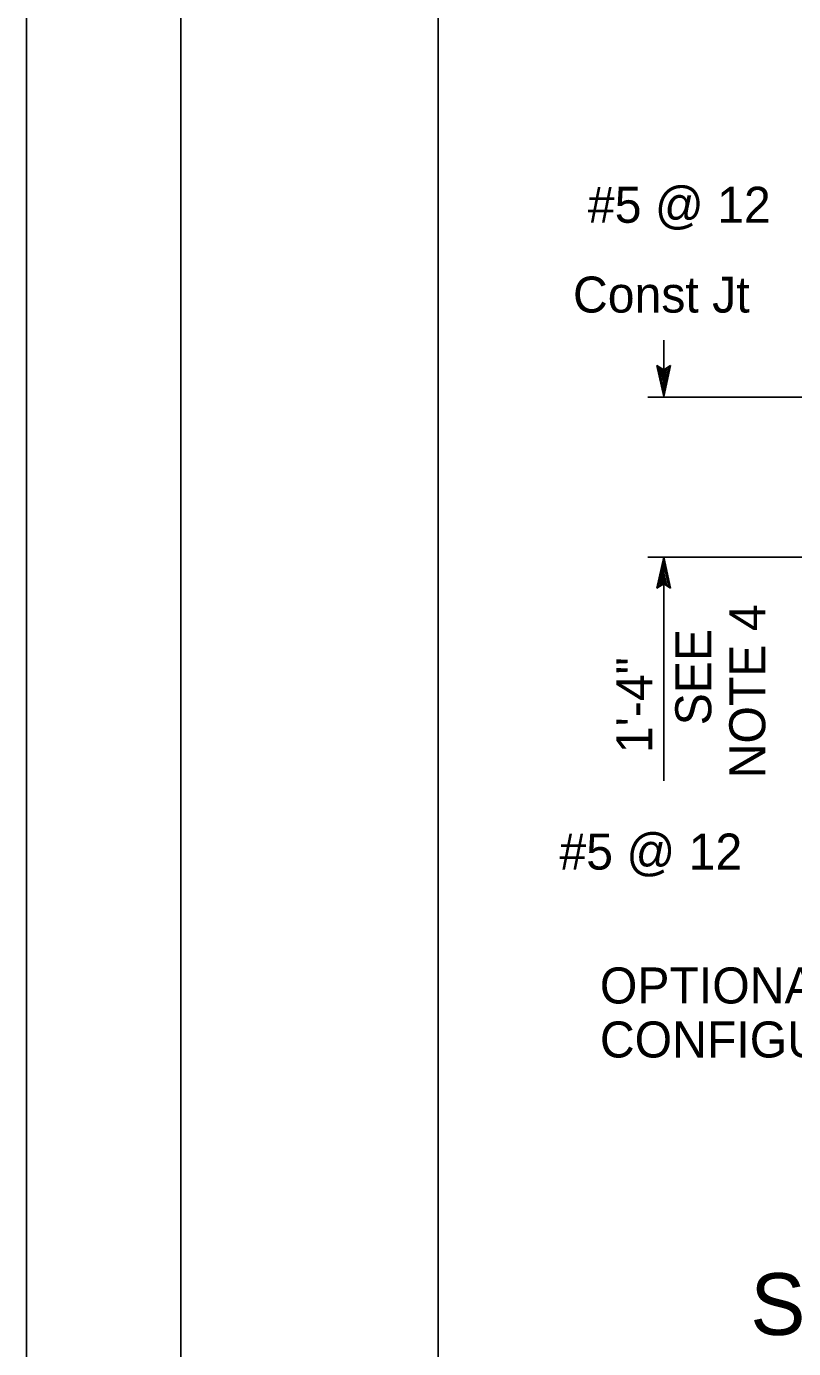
# Model space of a CAD drawing. Extents: x -894 to 866, y -472 to 714.
# Drawn here: x -894 to -744.9, y 196.1 to 453 of the extents above; entities that cross this region are included whole.
import ezdxf

# ---------------------------------------------------------------- set-up
doc = ezdxf.new("R2010")
doc.units = 0
for name, color, linetype in [('border_PLOTTING-ELEMENTS', 7, 'Continuous'), ('border_rw_22x34_Cut_Lines', 7, 'Continuous'), ('border_SHEET', 7, 'Continuous'), ('str_Text-A', 7, 'Continuous')]:
    doc.layers.add(name, color=color, linetype=linetype)

msp = doc.modelspace()

# ---------------------------------------------------------------- linework, layer by layer
at = {"layer": 'border_PLOTTING-ELEMENTS'}
for points in [[(-894.04, -472.44), (865.96, -472.44), (865.96, 713.56), (-894.04, 713.56)], [(-864.04, 670.56), (835.96, 670.56), (835.96, -429.44), (-864.04, -429.44)]]:
    msp.add_lwpolyline(points, close=True, dxfattribs=at)
at = {"layer": 'border_rw_22x34_Cut_Lines'}
msp.add_lwpolyline([(-864.04, 670.56), (835.96, 670.56), (835.96, -429.44), (-864.04, -429.44)], close=True, dxfattribs=at)
at = {"layer": 'border_SHEET'}
msp.add_line((-814.04, -404.44), (-814.04, 645.56), dxfattribs=at)
at = {"layer": 'str_Text-A'}
for p, q in [((-770.19, 380.98), (-770.19, 392.05)), ((-770.19, 381.11), (-771.52, 387.11)), ((-771.52, 387.11), (-771.52, 387.11)), ((-771.52, 387.11), (-770.19, 386.31)), ((-770.2, 382.5), (-771.16, 386.87)), ((-770.19, 383.87), (-770.82, 386.69)), ((-770.19, 385.25), (-770.46, 386.46)), ((-770.19, 386.31), (-768.85, 387.11)), ((-768.85, 387.11), (-770.19, 381.11)), ((-769.21, 386.89), (-770.19, 382.49)), ((-769.57, 386.66), (-770.19, 383.87)), ((-769.92, 386.48), (-770.19, 385.25)), ((-768.85, 387.11), (-768.85, 387.11)), ((-715.7, 380.98), (-773.27, 380.98)), ((-770.19, 381.11), (-770.19, 381.11)), ((-715.7, 349.87), (-773.27, 349.87)), ((-771.53, 343.87), (-770.19, 349.87)), ((-770.19, 349.87), (-770.19, 349.87)), ((-770.19, 349.87), (-768.86, 343.87)), ((-770.19, 306.43), (-770.19, 349.87)), ((-771.18, 344.08), (-770.19, 348.49)), ((-770.82, 344.32), (-770.2, 347.1)), ((-770.2, 347.1), (-769.57, 344.28)), ((-770.19, 348.47), (-769.22, 344.1)), ((-770.19, 344.67), (-771.53, 343.87)), ((-770.47, 344.49), (-770.2, 345.72)), ((-770.2, 345.72), (-769.93, 344.51)), ((-768.86, 343.87), (-770.19, 344.67)), ((-771.53, 343.87), (-771.53, 343.87)), ((-768.86, 343.87), (-768.86, 343.87))]:
    msp.add_line(p, q, dxfattribs=at)

# ---------------------------------------------------------------- texts
for s, height, p in [('#5 @ 12', 7, (-784.91, 414.86)), ('Const Jt', 7, (-787.82, 397.41)), ('#5 @ 12', 7, (-790.45, 289.16)), ('OPTIONAL KEY', 6.9999, (-782.59, 263.14)), ('CONFIGURATION', 6.9999, (-782.59, 252.64)), ('SPREAD FOOTING SECTION', 11.9999, (-753.35, 198.72))]:
    msp.add_text(s, height=height, dxfattribs=at).set_placement(p)
for s, p in [('NOTE 4', (-750.44, 306.89)), ('SEE', (-760.94, 317.19)), ('1\'-4"', (-772.41, 311.79))]:
    msp.add_text(s, height=7, rotation=90, dxfattribs=at).set_placement(p)

doc.saveas('drawing.dxf')
